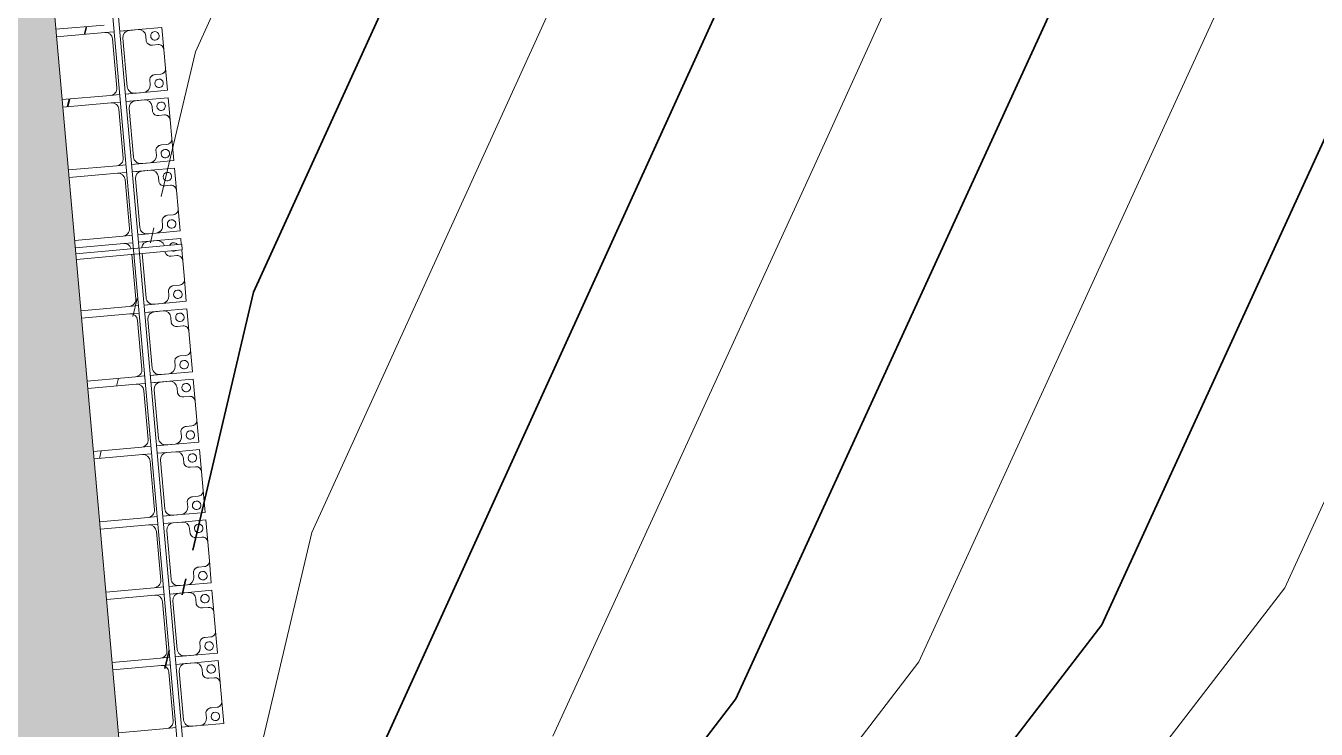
# Model space of a CAD drawing. Header units: millimetres. Extents: x -861324 to 439029, y -308065 to 694685.
# Drawn here: x -12267 to -3133, y 60412 to 65392 of the extents above; entities that cross this region are included whole.
import ezdxf

# ---------------------------------------------------------------- set-up
doc = ezdxf.new("R2010")
doc.units = ezdxf.units.MM
for name, color, linetype, lineweight in [('A-DETL-GENF', 92, 'Continuous', 9), ('A-DETL-THIN', 151, 'Continuous', 9), ('A-GENM', 13, 'Continuous', 9), ('C-TOPO-MAJR', 7, 'Continuous', 35), ('C-TOPO-MINR', 7, 'Continuous', 9), ('S-BEAM', 12, 'Continuous', 9)]:
    doc.layers.add(name, color=color, linetype=linetype, lineweight=lineweight)

# ---------------------------------------------------------------- blocks, each defined once
blk = doc.blocks.new('Dầm C52 - Dầm C52-21055-BỐ TRÍ BÈ PIN HỒ BẢN MÒNG')
at = {"layer": 'S-BEAM', "color": 7}
for p, q in [((-63556.2, 20), (63556.2, 20)), ((63556.2, -20), (-63556.2, -20))]:
    blk.add_line(p, q, dxfattribs=at)
blk = doc.blocks.new('Dầm C52 - Hộp 40x60-15957-BỐ TRÍ BÈ PIN HỒ BẢN MÒNG')
at = {"layer": 'S-BEAM', "color": 7}
for p, q in [((36407.8, 20), (37160, 20)), ((37160, 20), (37160, -20)), ((37160, -20), (36407.8, -20))]:
    blk.add_line(p, q, dxfattribs=at)
blk = doc.blocks.new('Dai phaodi lai - DẢI PHAO ĐI LẠI-21666-BỐ TRÍ BÈ PIN HỒ BẢN MÒNG')
at = {"layer": 'A-GENM', "color": 9}
for p, q in [((104776.8, 748.4), (104933.1, 748.4)), ((104776.8, 579.3), (104776.8, 748.4)), ((104776.8, 748.4), (104776.8, 579.3)), ((104933.1, 748.4), (104776.8, 748.4)), ((105066.9, 748.4), (105223.2, 748.4)), ((105223.2, 748.4), (105066.9, 748.4)), ((105223.2, 748.4), (105223.2, 579.3)), ((105223.2, 579.3), (105223.2, 748.4)), ((105276.8, 748.4), (105433.1, 748.4)), ((105276.8, 579.3), (105276.8, 748.4)), ((105276.8, 748.4), (105276.8, 579.3)), ((105433.1, 748.4), (105276.8, 748.4)), ((105566.9, 748.4), (105723.2, 748.4)), ((105723.2, 748.4), (105566.9, 748.4)), ((105723.2, 748.4), (105723.2, 579.3)), ((105723.2, 579.3), (105723.2, 748.4)), ((105776.8, 748.4), (105933.1, 748.4)), ((105776.8, 579.3), (105776.8, 748.4)), ((105776.8, 748.4), (105776.8, 579.3)), ((105933.1, 748.4), (105776.8, 748.4)), ((106066.9, 748.4), (106223.2, 748.4)), ((106223.2, 748.4), (106066.9, 748.4)), ((106223.2, 748.4), (106223.2, 579.3)), ((106223.2, 579.3), (106223.2, 748.4)), ((106276.8, 748.4), (106318.3, 748.4)), ((106276.8, 579.3), (106276.8, 748.4)), ((106276.8, 748.4), (106276.8, 579.3)), ((106318.3, 748.4), (106276.8, 748.4)), ((106358.3, 748.4), (106433.1, 748.4)), ((106433.1, 748.4), (106358.3, 748.4)), ((106566.9, 748.4), (106723.2, 748.4)), ((106723.2, 748.4), (106566.9, 748.4)), ((106723.2, 748.4), (106723.2, 579.3)), ((106723.2, 579.3), (106723.2, 748.4)), ((106776.8, 748.4), (106933.1, 748.4)), ((106776.8, 579.3), (106776.8, 748.4)), ((106776.8, 748.4), (106776.8, 579.3)), ((106933.1, 748.4), (106776.8, 748.4)), ((107066.9, 748.4), (107223.2, 748.4)), ((107223.2, 748.4), (107066.9, 748.4)), ((107223.2, 748.4), (107223.2, 579.3)), ((107223.2, 579.3), (107223.2, 748.4)), ((107276.8, 748.4), (107433.1, 748.4)), ((107276.8, 579.3), (107276.8, 748.4)), ((107276.8, 748.4), (107276.8, 579.3)), ((107433.1, 748.4), (107276.8, 748.4)), ((107566.9, 748.4), (107723.2, 748.4)), ((107723.2, 748.4), (107566.9, 748.4)), ((107723.2, 748.4), (107723.2, 579.3)), ((107723.2, 579.3), (107723.2, 748.4)), ((107776.8, 748.4), (107933.1, 748.4)), ((107776.8, 579.3), (107776.8, 748.4)), ((107776.8, 748.4), (107776.8, 579.3)), ((107933.1, 748.4), (107776.8, 748.4)), ((108066.9, 748.4), (108223.2, 748.4)), ((108223.2, 748.4), (108066.9, 748.4)), ((108223.2, 748.4), (108223.2, 579.3)), ((108223.2, 579.3), (108223.2, 748.4)), ((108276.8, 748.4), (108433.1, 748.4)), ((108276.8, 579.3), (108276.8, 748.4)), ((108276.8, 748.4), (108276.8, 579.3)), ((108433.1, 748.4), (108276.8, 748.4)), ((108566.9, 748.4), (108723.2, 748.4)), ((108723.2, 748.4), (108566.9, 748.4)), ((108723.2, 748.4), (108723.2, 579.3)), ((108723.2, 579.3), (108723.2, 748.4)), ((108776.8, 748.4), (108933.1, 748.4)), ((108776.8, 579.3), (108776.8, 748.4)), ((108776.8, 748.4), (108776.8, 579.3)), ((108933.1, 748.4), (108776.8, 748.4)), ((109066.9, 748.4), (109223.2, 748.4)), ((109223.2, 748.4), (109066.9, 748.4)), ((109223.2, 748.4), (109223.2, 579.3)), ((109223.2, 579.3), (109223.2, 748.4)), ((109276.8, 748.4), (109433.1, 748.4)), ((109276.8, 579.3), (109276.8, 748.4)), ((109276.8, 748.4), (109276.8, 579.3)), ((109433.1, 748.4), (109276.8, 748.4)), ((109566.9, 748.4), (109723.2, 748.4)), ((109723.2, 748.4), (109566.9, 748.4)), ((109723.2, 748.4), (109723.2, 579.3)), ((109723.2, 579.3), (109723.2, 748.4)), ((104895.1, 670.7), (104895.1, 710.4)), ((104895.1, 710.4), (104895.1, 670.7)), ((104895.1, 670.7), (104895.1, 710.4)), ((105395.1, 670.7), (105395.1, 710.4)), ((105395.1, 710.4), (105395.1, 670.7)), ((105395.1, 670.7), (105395.1, 710.4)), ((105895.1, 670.7), (105895.1, 710.4)), ((105895.1, 710.4), (105895.1, 670.7)), ((105895.1, 670.7), (105895.1, 710.4)), ((106395.1, 670.7), (106395.1, 710.4)), ((106395.1, 710.4), (106395.1, 670.7)), ((106395.1, 670.7), (106395.1, 710.4)), ((106895.1, 670.7), (106895.1, 710.4)), ((106895.1, 710.4), (106895.1, 670.7)), ((106895.1, 670.7), (106895.1, 710.4)), ((107395.1, 670.7), (107395.1, 710.4)), ((107395.1, 710.4), (107395.1, 670.7)), ((107395.1, 670.7), (107395.1, 710.4)), ((107895.1, 670.7), (107895.1, 710.4)), ((107895.1, 710.4), (107895.1, 670.7)), ((107895.1, 670.7), (107895.1, 710.4)), ((108395.1, 670.7), (108395.1, 710.4)), ((108395.1, 710.4), (108395.1, 670.7)), ((108395.1, 670.7), (108395.1, 710.4)), ((108895.1, 670.7), (108895.1, 710.4)), ((108895.1, 710.4), (108895.1, 670.7)), ((108895.1, 670.7), (108895.1, 710.4)), ((109395.1, 670.7), (109395.1, 710.4)), ((109395.1, 710.4), (109395.1, 670.7)), ((109395.1, 670.7), (109395.1, 710.4)), ((104776.8, 447.9), (104776.8, 579.3)), ((104826.8, 629.3), (104864.3, 629.3)), ((104864.3, 629.3), (104826.8, 629.3)), ((104826.8, 629.3), (104864.3, 629.3)), ((105135.7, 629.3), (105173.2, 629.3)), ((105173.2, 629.3), (105135.7, 629.3)), ((105135.7, 629.3), (105173.2, 629.3)), ((105223.2, 579.3), (105223.2, 447.9)), ((105276.8, 447.9), (105276.8, 579.3)), ((105326.8, 629.3), (105364.3, 629.3)), ((105364.3, 629.3), (105326.8, 629.3)), ((105326.8, 629.3), (105364.3, 629.3)), ((105635.7, 629.3), (105673.2, 629.3)), ((105673.2, 629.3), (105635.7, 629.3)), ((105635.7, 629.3), (105673.2, 629.3)), ((105723.2, 579.3), (105723.2, 447.9)), ((105776.8, 447.9), (105776.8, 579.3)), ((105826.8, 629.3), (105864.3, 629.3)), ((105864.3, 629.3), (105826.8, 629.3)), ((105826.8, 629.3), (105864.3, 629.3)), ((106135.7, 629.3), (106173.2, 629.3)), ((106173.2, 629.3), (106135.7, 629.3)), ((106135.7, 629.3), (106173.2, 629.3)), ((106223.2, 579.3), (106223.2, 447.9)), ((106276.8, 447.9), (106276.8, 579.3)), ((106635.7, 629.3), (106673.2, 629.3)), ((106673.2, 629.3), (106635.7, 629.3)), ((106635.7, 629.3), (106673.2, 629.3)), ((106723.2, 579.3), (106723.2, 447.9)), ((106776.8, 447.9), (106776.8, 579.3)), ((106826.8, 629.3), (106864.3, 629.3)), ((106864.3, 629.3), (106826.8, 629.3)), ((106826.8, 629.3), (106864.3, 629.3)), ((107135.7, 629.3), (107173.2, 629.3)), ((107173.2, 629.3), (107135.7, 629.3)), ((107135.7, 629.3), (107173.2, 629.3)), ((107223.2, 579.3), (107223.2, 447.9)), ((107276.8, 447.9), (107276.8, 579.3)), ((107326.8, 629.3), (107364.3, 629.3)), ((107364.3, 629.3), (107326.8, 629.3)), ((107326.8, 629.3), (107364.3, 629.3)), ((107635.7, 629.3), (107673.2, 629.3)), ((107673.2, 629.3), (107635.7, 629.3)), ((107635.7, 629.3), (107673.2, 629.3)), ((107723.2, 579.3), (107723.2, 447.9)), ((107776.8, 447.9), (107776.8, 579.3)), ((107826.8, 629.3), (107864.3, 629.3)), ((107864.3, 629.3), (107826.8, 629.3)), ((107826.8, 629.3), (107864.3, 629.3)), ((108135.7, 629.3), (108173.2, 629.3)), ((108173.2, 629.3), (108135.7, 629.3)), ((108135.7, 629.3), (108173.2, 629.3)), ((108223.2, 579.3), (108223.2, 447.9)), ((108276.8, 447.9), (108276.8, 579.3)), ((108326.8, 629.3), (108364.3, 629.3)), ((108364.3, 629.3), (108326.8, 629.3)), ((108326.8, 629.3), (108364.3, 629.3)), ((108635.7, 629.3), (108673.2, 629.3)), ((108673.2, 629.3), (108635.7, 629.3)), ((108635.7, 629.3), (108673.2, 629.3)), ((108723.2, 579.3), (108723.2, 447.9)), ((108776.8, 447.9), (108776.8, 579.3)), ((108826.8, 629.3), (108864.3, 629.3)), ((108864.3, 629.3), (108826.8, 629.3)), ((108826.8, 629.3), (108864.3, 629.3)), ((109135.7, 629.3), (109173.2, 629.3)), ((109173.2, 629.3), (109135.7, 629.3)), ((109135.7, 629.3), (109173.2, 629.3)), ((109223.2, 579.3), (109223.2, 447.9)), ((109276.8, 447.9), (109276.8, 579.3)), ((109326.8, 629.3), (109364.3, 629.3)), ((109364.3, 629.3), (109326.8, 629.3)), ((109326.8, 629.3), (109364.3, 629.3)), ((109635.7, 629.3), (109673.2, 629.3)), ((109673.2, 629.3), (109635.7, 629.3)), ((109635.7, 629.3), (109673.2, 629.3)), ((109723.2, 579.3), (109723.2, 447.9)), ((104776.8, 343.3), (104776.8, 407.9)), ((105223.2, 407.9), (105223.2, 343.3)), ((105276.8, 343.3), (105276.8, 407.9)), ((105723.2, 407.9), (105723.2, 343.3)), ((105776.8, 343.3), (105776.8, 407.9)), ((106223.2, 407.9), (106223.2, 343.3)), ((106276.8, 343.3), (106276.8, 407.9)), ((106723.2, 407.9), (106723.2, 343.3)), ((106776.8, 343.3), (106776.8, 407.9)), ((107223.2, 407.9), (107223.2, 343.3)), ((107276.8, 343.3), (107276.8, 407.9)), ((107723.2, 407.9), (107723.2, 343.3)), ((107776.8, 343.3), (107776.8, 407.9)), ((108223.2, 407.9), (108223.2, 343.3)), ((108276.8, 343.3), (108276.8, 407.9)), ((108723.2, 407.9), (108723.2, 343.3)), ((108776.8, 343.3), (108776.8, 407.9)), ((109223.2, 407.9), (109223.2, 343.3)), ((109276.8, 343.3), (109276.8, 407.9)), ((109723.2, 407.9), (109723.2, 343.3))]:
    blk.add_line(p, q, dxfattribs=at)
at = {"layer": 'A-GENM', "color": 7}
for p, q in [((105066.9, 748.4), (104933.1, 748.4)), ((105566.9, 748.4), (105433.1, 748.4)), ((106066.9, 748.4), (105933.1, 748.4)), ((106566.9, 748.4), (106433.1, 748.4)), ((107066.9, 748.4), (106933.1, 748.4)), ((107566.9, 748.4), (107433.1, 748.4)), ((108066.9, 748.4), (107933.1, 748.4)), ((108566.9, 748.4), (108433.1, 748.4)), ((109066.9, 748.4), (108933.1, 748.4)), ((109566.9, 748.4), (109433.1, 748.4)), ((104895.1, 710.4), (104895.1, 670.7)), ((105104.9, 670.7), (105104.9, 710.4)), ((105395.1, 710.4), (105395.1, 670.7)), ((105604.9, 670.7), (105604.9, 710.4)), ((105895.1, 710.4), (105895.1, 670.7)), ((106104.9, 670.7), (106104.9, 710.4)), ((106395.1, 710.4), (106395.1, 670.7)), ((106604.9, 670.7), (106604.9, 710.4)), ((106895.1, 710.4), (106895.1, 670.7)), ((107104.9, 670.7), (107104.9, 710.4)), ((107395.1, 710.4), (107395.1, 670.7)), ((107604.9, 670.7), (107604.9, 710.4)), ((107895.1, 710.4), (107895.1, 670.7)), ((108104.9, 670.7), (108104.9, 710.4)), ((108395.1, 710.4), (108395.1, 670.7)), ((108604.9, 670.7), (108604.9, 710.4)), ((108895.1, 710.4), (108895.1, 670.7)), ((109104.9, 670.7), (109104.9, 710.4)), ((109395.1, 710.4), (109395.1, 670.7)), ((109604.9, 670.7), (109604.9, 710.4)), ((104776.8, 579.3), (104776.8, 516.7)), ((104864.3, 629.3), (104826.8, 629.3)), ((105173.2, 629.3), (105135.7, 629.3)), ((105223.2, 516.7), (105223.2, 579.3)), ((105276.8, 579.3), (105276.8, 516.7)), ((105364.3, 629.3), (105326.8, 629.3)), ((105673.2, 629.3), (105635.7, 629.3)), ((105723.2, 516.7), (105723.2, 579.3)), ((105776.8, 579.3), (105776.8, 516.7)), ((105864.3, 629.3), (105826.8, 629.3)), ((106173.2, 629.3), (106135.7, 629.3)), ((106223.2, 516.7), (106223.2, 579.3)), ((106276.8, 579.3), (106276.8, 516.7)), ((106673.2, 629.3), (106635.7, 629.3)), ((106723.2, 516.7), (106723.2, 579.3)), ((106776.8, 579.3), (106776.8, 516.7)), ((106864.3, 629.3), (106826.8, 629.3)), ((107173.2, 629.3), (107135.7, 629.3)), ((107223.2, 516.7), (107223.2, 579.3)), ((107276.8, 579.3), (107276.8, 516.7)), ((107364.3, 629.3), (107326.8, 629.3)), ((107673.2, 629.3), (107635.7, 629.3)), ((107723.2, 516.7), (107723.2, 579.3)), ((107776.8, 579.3), (107776.8, 516.7)), ((107864.3, 629.3), (107826.8, 629.3)), ((108173.2, 629.3), (108135.7, 629.3)), ((108223.2, 516.7), (108223.2, 579.3)), ((108276.8, 579.3), (108276.8, 516.7)), ((108364.3, 629.3), (108326.8, 629.3)), ((108673.2, 629.3), (108635.7, 629.3)), ((108723.2, 516.7), (108723.2, 579.3)), ((108776.8, 579.3), (108776.8, 516.7)), ((108864.3, 629.3), (108826.8, 629.3)), ((109173.2, 629.3), (109135.7, 629.3)), ((109223.2, 516.7), (109223.2, 579.3)), ((109276.8, 579.3), (109276.8, 516.7)), ((109364.3, 629.3), (109326.8, 629.3)), ((109673.2, 629.3), (109635.7, 629.3)), ((109723.2, 516.7), (109723.2, 579.3)), ((104776.8, 447.9), (104776.8, 516.7)), ((104826.8, 466.7), (105173.2, 466.7)), ((105223.2, 516.7), (105223.2, 447.9)), ((105276.8, 447.9), (105276.8, 516.7)), ((105326.8, 466.7), (105673.2, 466.7)), ((105723.2, 516.7), (105723.2, 447.9)), ((105776.8, 447.9), (105776.8, 516.7)), ((105826.8, 466.7), (106173.2, 466.7)), ((106223.2, 516.7), (106223.2, 447.9)), ((106276.8, 447.9), (106276.8, 516.7)), ((106358.3, 466.7), (106673.2, 466.7)), ((106723.2, 516.7), (106723.2, 447.9)), ((106776.8, 447.9), (106776.8, 516.7)), ((106826.8, 466.7), (107173.2, 466.7)), ((107223.2, 516.7), (107223.2, 447.9)), ((107276.8, 447.9), (107276.8, 516.7)), ((107326.8, 466.7), (107673.2, 466.7)), ((107723.2, 516.7), (107723.2, 447.9)), ((107776.8, 447.9), (107776.8, 516.7)), ((107826.8, 466.7), (108173.2, 466.7)), ((108223.2, 516.7), (108223.2, 447.9)), ((108276.8, 447.9), (108276.8, 516.7)), ((108326.8, 466.7), (108673.2, 466.7)), ((108723.2, 516.7), (108723.2, 447.9)), ((108776.8, 447.9), (108776.8, 516.7)), ((108826.8, 466.7), (109173.2, 466.7)), ((109223.2, 516.7), (109223.2, 447.9)), ((109276.8, 447.9), (109276.8, 516.7)), ((109326.8, 466.7), (109673.2, 466.7)), ((109723.2, 516.7), (109723.2, 447.9)), ((104776.8, 343.3), (104776.8, 407.9)), ((105173.2, 393.3), (104826.8, 393.3)), ((105223.2, 407.9), (105223.2, 343.3)), ((105276.8, 343.3), (105276.8, 407.9)), ((105673.2, 393.3), (105326.8, 393.3)), ((105723.2, 407.9), (105723.2, 343.3)), ((105776.8, 343.3), (105776.8, 407.9)), ((106173.2, 393.3), (105826.8, 393.3)), ((106223.2, 407.9), (106223.2, 343.3)), ((106276.8, 343.3), (106276.8, 407.9)), ((106673.2, 393.3), (106358.3, 393.3)), ((106723.2, 407.9), (106723.2, 343.3)), ((106776.8, 343.3), (106776.8, 407.9)), ((107173.2, 393.3), (106826.8, 393.3)), ((107223.2, 407.9), (107223.2, 343.3)), ((107276.8, 343.3), (107276.8, 407.9)), ((107673.2, 393.3), (107326.8, 393.3)), ((107723.2, 407.9), (107723.2, 343.3)), ((107776.8, 343.3), (107776.8, 407.9)), ((108173.2, 393.3), (107826.8, 393.3)), ((108223.2, 407.9), (108223.2, 343.3)), ((108276.8, 343.3), (108276.8, 407.9)), ((108673.2, 393.3), (108326.8, 393.3)), ((108723.2, 407.9), (108723.2, 343.3)), ((108776.8, 343.3), (108776.8, 407.9)), ((109173.2, 393.3), (108826.8, 393.3)), ((109223.2, 407.9), (109223.2, 343.3)), ((109276.8, 343.3), (109276.8, 407.9)), ((109673.2, 393.3), (109326.8, 393.3)), ((109723.2, 407.9), (109723.2, 343.3)), ((104723.2, 0), (104723.2, 343.3)), ((104776.8, 343.3), (104776.8, 0)), ((105223.2, 0), (105223.2, 343.3)), ((105276.8, 343.3), (105276.8, 0)), ((105723.2, 0), (105723.2, 343.3)), ((105776.8, 343.3), (105776.8, 0)), ((106223.2, 0), (106223.2, 343.3)), ((106276.8, 343.3), (106276.8, 0)), ((106723.2, 0), (106723.2, 343.3)), ((106776.8, 343.3), (106776.8, 0)), ((107223.2, 0), (107223.2, 343.3)), ((107276.8, 343.3), (107276.8, 0)), ((107723.2, 0), (107723.2, 343.3)), ((107776.8, 343.3), (107776.8, 0)), ((108223.2, 0), (108223.2, 343.3)), ((108276.8, 343.3), (108276.8, 0)), ((108723.2, 0), (108723.2, 343.3)), ((108776.8, 343.3), (108776.8, 0)), ((109223.2, 0), (109223.2, 343.3)), ((109276.8, 343.3), (109276.8, 0)), ((109723.2, 0), (109723.2, 343.3))]:
    blk.add_line(p, q, dxfattribs=at)
for centre, radius, start, end in [((104933.1, 710.4), 38, 90, 180), ((105066.9, 710.4), 38, 360, 90), ((105433.1, 710.4), 38, 90, 180), ((105566.9, 710.4), 38, 360, 90), ((105933.1, 710.4), 38, 90, 180), ((106066.9, 710.4), 38, 360, 90), ((106433.1, 710.4), 38, 90, 180), ((106566.9, 710.4), 38, 360, 90), ((106933.1, 710.4), 38, 90, 180), ((107066.9, 710.4), 38, 360, 90), ((107433.1, 710.4), 38, 90, 180), ((107566.9, 710.4), 38, 360, 90), ((107933.1, 710.4), 38, 90, 180), ((108066.9, 710.4), 38, 360, 90), ((108433.1, 710.4), 38, 90, 180), ((108566.9, 710.4), 38, 360, 90), ((108933.1, 710.4), 38, 90, 180), ((109066.9, 710.4), 38, 360, 90), ((109433.1, 710.4), 38, 90, 180), ((109566.9, 710.4), 38, 360, 90), ((104855.2, 668.2), 40, 283.18854, 3.50807), ((105144.8, 668.2), 40, 176.49193, 256.81146), ((105355.2, 668.2), 40, 283.18854, 3.50807), ((105644.8, 668.2), 40, 176.49193, 256.81146), ((105855.2, 668.2), 40, 283.18854, 3.50807), ((106144.8, 668.2), 40, 176.49193, 256.81146), ((106355.2, 668.2), 40, 283.18854, 3.50807), ((106644.8, 668.2), 40, 176.49193, 256.81146), ((106855.2, 668.2), 40, 283.18854, 3.50807), ((107144.8, 668.2), 40, 176.49193, 256.81146), ((107355.2, 668.2), 40, 283.18854, 3.50807), ((107644.8, 668.2), 40, 176.49193, 256.81146), ((107855.2, 668.2), 40, 283.18854, 3.50807), ((108144.8, 668.2), 40, 176.49193, 256.81146), ((108355.2, 668.2), 40, 283.18854, 3.50807), ((108644.8, 668.2), 40, 176.49193, 256.81146), ((108855.2, 668.2), 40, 283.18854, 3.50807), ((109144.8, 668.2), 40, 176.49193, 256.81146), ((109355.2, 668.2), 40, 283.18854, 3.50807), ((109644.8, 668.2), 40, 176.49193, 256.81146), ((104826.8, 579.3), 50, 90, 180), ((105173.2, 579.3), 50, 0, 90), ((105326.8, 579.3), 50, 90, 180), ((105673.2, 579.3), 50, 0, 90), ((105826.8, 579.3), 50, 90, 180), ((106173.2, 579.3), 50, 360, 90), ((106326.8, 579.3), 50, 105, 180), ((106673.2, 579.3), 50, 0, 90), ((106826.8, 579.3), 50, 90, 180), ((107173.2, 579.3), 50, 0, 90), ((107326.8, 579.3), 50, 90, 180), ((107673.2, 579.3), 50, 360, 90), ((107826.8, 579.3), 50, 90, 180), ((108173.2, 579.3), 50, 0, 90), ((108326.8, 579.3), 50, 90, 180), ((108673.2, 579.3), 50, 0, 90), ((108826.8, 579.3), 50, 90, 180), ((109173.2, 579.3), 50, 360, 90), ((109326.8, 579.3), 50, 90, 180), ((109673.2, 579.3), 50, 0, 90), ((104826.8, 516.7), 50, 180, 270), ((105173.2, 516.7), 50, 270, 0), ((105326.8, 516.7), 50, 180, 270), ((105673.2, 516.7), 50, 270, 0), ((105826.8, 516.7), 50, 180, 270), ((106173.2, 516.7), 50, 270, 0), ((106326.8, 516.7), 50, 180, 255), ((106673.2, 516.7), 50, 270, 0), ((106826.8, 516.7), 50, 180, 270), ((107173.2, 516.7), 50, 270, 0), ((107326.8, 516.7), 50, 180, 270), ((107673.2, 516.7), 50, 270, 0), ((107826.8, 516.7), 50, 180, 270), ((108173.2, 516.7), 50, 270, 0), ((108326.8, 516.7), 50, 180, 270), ((108673.2, 516.7), 50, 270, 0), ((108826.8, 516.7), 50, 180, 270), ((109173.2, 516.7), 50, 270, 0), ((109326.8, 516.7), 50, 180, 270), ((109673.2, 516.7), 50, 270, 0), ((104826.8, 343.3), 50, 90, 180), ((105173.2, 343.3), 50, 360, 90), ((105326.8, 343.3), 50, 90, 180), ((105673.2, 343.3), 50, 360, 90), ((105826.8, 343.3), 50, 90, 180), ((106173.2, 343.3), 50, 360, 90), ((106326.8, 343.3), 50, 105, 180), ((106673.2, 343.3), 50, 360, 90), ((106826.8, 343.3), 50, 90, 180), ((107173.2, 343.3), 50, 360, 90), ((107326.8, 343.3), 50, 90, 180), ((107673.2, 343.3), 50, 360, 90), ((107826.8, 343.3), 50, 90, 180), ((108173.2, 343.3), 50, 360, 90), ((108326.8, 343.3), 50, 90, 180), ((108673.2, 343.3), 50, 360, 90), ((108826.8, 343.3), 50, 90, 180), ((109173.2, 343.3), 50, 360, 90), ((109326.8, 343.3), 50, 90, 180), ((109673.2, 343.3), 50, 360, 90)]:
    blk.add_arc(centre, radius, start, end, dxfattribs=at)
at = {"layer": 'A-GENM', "color": 9}
for centre, radius, start, end in [((104933.1, 710.4), 38, 135, 180), ((104933.1, 710.4), 38, 135, 180), ((104933.1, 710.4), 38, 135, 180), ((105066.9, 710.4), 38, 15, 45), ((105066.9, 710.4), 38, 15, 45), ((105066.9, 710.4), 38, 15, 45), ((105433.1, 710.4), 38, 135, 180), ((105433.1, 710.4), 38, 135, 180), ((105433.1, 710.4), 38, 135, 180), ((105566.9, 710.4), 38, 15, 45), ((105566.9, 710.4), 38, 15, 45), ((105566.9, 710.4), 38, 15, 45), ((105933.1, 710.4), 38, 135, 180), ((105933.1, 710.4), 38, 135, 180), ((105933.1, 710.4), 38, 135, 180), ((106066.9, 710.4), 38, 15, 45), ((106066.9, 710.4), 38, 15, 45), ((106066.9, 710.4), 38, 15, 45), ((106433.1, 710.4), 38, 135, 180), ((106433.1, 710.4), 38, 135, 180), ((106433.1, 710.4), 38, 135, 180), ((106566.9, 710.4), 38, 15, 45), ((106566.9, 710.4), 38, 15, 45), ((106566.9, 710.4), 38, 15, 45), ((106933.1, 710.4), 38, 135, 180), ((106933.1, 710.4), 38, 135, 180), ((106933.1, 710.4), 38, 135, 180), ((107066.9, 710.4), 38, 15, 45), ((107066.9, 710.4), 38, 15, 45), ((107066.9, 710.4), 38, 15, 45), ((107433.1, 710.4), 38, 135, 180), ((107433.1, 710.4), 38, 135, 180), ((107433.1, 710.4), 38, 135, 180), ((107566.9, 710.4), 38, 15, 45), ((107566.9, 710.4), 38, 15, 45), ((107566.9, 710.4), 38, 15, 45), ((107933.1, 710.4), 38, 135, 180), ((107933.1, 710.4), 38, 135, 180), ((107933.1, 710.4), 38, 135, 180), ((108066.9, 710.4), 38, 15, 45), ((108066.9, 710.4), 38, 15, 45), ((108066.9, 710.4), 38, 15, 45), ((108433.1, 710.4), 38, 135, 180), ((108433.1, 710.4), 38, 135, 180), ((108433.1, 710.4), 38, 135, 180), ((108566.9, 710.4), 38, 15, 45), ((108566.9, 710.4), 38, 15, 45), ((108566.9, 710.4), 38, 15, 45), ((108933.1, 710.4), 38, 135, 180), ((108933.1, 710.4), 38, 135, 180), ((108933.1, 710.4), 38, 135, 180), ((109066.9, 710.4), 38, 15, 45), ((109066.9, 710.4), 38, 15, 45), ((109066.9, 710.4), 38, 15, 45), ((109433.1, 710.4), 38, 135, 180), ((109433.1, 710.4), 38, 135, 180), ((109433.1, 710.4), 38, 135, 180), ((109566.9, 710.4), 38, 15, 45), ((109566.9, 710.4), 38, 15, 45), ((109566.9, 710.4), 38, 15, 45), ((104831.6, 693.3), 30, 90, 270), ((104831.6, 693.3), 30, 90, 270), ((104831.6, 693.3), 30, 270, 90), ((104831.6, 693.3), 30, 270, 90), ((104855.2, 668.2), 40, 323.34831, 3.50807), ((104855.2, 668.2), 40, 323.34831, 3.50807), ((104855.2, 668.2), 40, 323.34831, 3.50807), ((105144.8, 668.2), 40, 176.49193, 230.03828), ((105144.8, 668.2), 40, 176.49193, 230.03828), ((105144.8, 668.2), 40, 176.49193, 230.03828), ((105168.4, 693.3), 30, 90, 270), ((105168.4, 693.3), 30, 90, 270), ((105168.4, 693.3), 30, 270, 90), ((105168.4, 693.3), 30, 270, 90), ((105331.6, 693.3), 30, 90, 270), ((105331.6, 693.3), 30, 90, 270), ((105331.6, 693.3), 30, 270, 90), ((105331.6, 693.3), 30, 270, 90), ((105355.2, 668.2), 40, 323.34831, 3.50807), ((105355.2, 668.2), 40, 323.34831, 3.50807), ((105355.2, 668.2), 40, 323.34831, 3.50807), ((105644.8, 668.2), 40, 176.49193, 230.03828), ((105644.8, 668.2), 40, 176.49193, 230.03828), ((105644.8, 668.2), 40, 176.49193, 230.03828), ((105668.4, 693.3), 30, 90, 270), ((105668.4, 693.3), 30, 90, 270), ((105668.4, 693.3), 30, 270, 90), ((105668.4, 693.3), 30, 270, 90), ((105831.6, 693.3), 30, 90, 270), ((105831.6, 693.3), 30, 90, 270), ((105831.6, 693.3), 30, 270, 90), ((105831.6, 693.3), 30, 270, 90), ((105855.2, 668.2), 40, 323.34831, 3.50807), ((105855.2, 668.2), 40, 323.34831, 3.50807), ((105855.2, 668.2), 40, 323.34831, 3.50807), ((106144.8, 668.2), 40, 176.49193, 230.03828), ((106144.8, 668.2), 40, 176.49193, 230.03828), ((106144.8, 668.2), 40, 176.49193, 230.03828), ((106168.4, 693.3), 30, 90, 270), ((106168.4, 693.3), 30, 90, 270), ((106168.4, 693.3), 30, 270, 90), ((106168.4, 693.3), 30, 270, 90), ((106331.6, 693.3), 30, 120, 240), ((106331.6, 693.3), 30, 120, 240), ((106331.6, 693.3), 30, 330, 30), ((106331.6, 693.3), 30, 330, 30), ((106355.2, 668.2), 40, 323.34831, 3.50807), ((106355.2, 668.2), 40, 323.34831, 3.50807), ((106355.2, 668.2), 40, 323.34831, 3.50807), ((106644.8, 668.2), 40, 176.49193, 230.03828), ((106644.8, 668.2), 40, 176.49193, 230.03828), ((106644.8, 668.2), 40, 176.49193, 230.03828), ((106668.4, 693.3), 30, 90, 270), ((106668.4, 693.3), 30, 90, 270), ((106668.4, 693.3), 30, 270, 90), ((106668.4, 693.3), 30, 270, 90), ((106831.6, 693.3), 30, 90, 270), ((106831.6, 693.3), 30, 90, 270), ((106831.6, 693.3), 30, 270, 90), ((106831.6, 693.3), 30, 270, 90), ((106855.2, 668.2), 40, 323.34831, 3.50807), ((106855.2, 668.2), 40, 323.34831, 3.50807), ((106855.2, 668.2), 40, 323.34831, 3.50807), ((107144.8, 668.2), 40, 176.49193, 230.03828), ((107144.8, 668.2), 40, 176.49193, 230.03828), ((107144.8, 668.2), 40, 176.49193, 230.03828), ((107168.4, 693.3), 30, 90, 270), ((107168.4, 693.3), 30, 90, 270), ((107168.4, 693.3), 30, 270, 90), ((107168.4, 693.3), 30, 270, 90), ((107331.6, 693.3), 30, 90, 270), ((107331.6, 693.3), 30, 90, 270), ((107331.6, 693.3), 30, 270, 90), ((107331.6, 693.3), 30, 270, 90), ((107355.2, 668.2), 40, 323.34831, 3.50807), ((107355.2, 668.2), 40, 323.34831, 3.50807), ((107355.2, 668.2), 40, 323.34831, 3.50807), ((107644.8, 668.2), 40, 176.49193, 230.03828), ((107644.8, 668.2), 40, 176.49193, 230.03828), ((107644.8, 668.2), 40, 176.49193, 230.03828), ((107668.4, 693.3), 30, 90, 270), ((107668.4, 693.3), 30, 90, 270), ((107668.4, 693.3), 30, 270, 90), ((107668.4, 693.3), 30, 270, 90), ((107831.6, 693.3), 30, 90, 270), ((107831.6, 693.3), 30, 90, 270), ((107831.6, 693.3), 30, 270, 90), ((107831.6, 693.3), 30, 270, 90), ((107855.2, 668.2), 40, 323.34831, 3.50807), ((107855.2, 668.2), 40, 323.34831, 3.50807), ((107855.2, 668.2), 40, 323.34831, 3.50807), ((108144.8, 668.2), 40, 176.49193, 230.03828), ((108144.8, 668.2), 40, 176.49193, 230.03828), ((108144.8, 668.2), 40, 176.49193, 230.03828), ((108168.4, 693.3), 30, 90, 270), ((108168.4, 693.3), 30, 90, 270), ((108168.4, 693.3), 30, 270, 90), ((108168.4, 693.3), 30, 270, 90), ((108331.6, 693.3), 30, 90, 270), ((108331.6, 693.3), 30, 90, 270), ((108331.6, 693.3), 30, 270, 90), ((108331.6, 693.3), 30, 270, 90), ((108355.2, 668.2), 40, 323.34831, 3.50807), ((108355.2, 668.2), 40, 323.34831, 3.50807), ((108355.2, 668.2), 40, 323.34831, 3.50807), ((108644.8, 668.2), 40, 176.49193, 230.03828), ((108644.8, 668.2), 40, 176.49193, 230.03828), ((108644.8, 668.2), 40, 176.49193, 230.03828), ((108668.4, 693.3), 30, 90, 270), ((108668.4, 693.3), 30, 90, 270), ((108668.4, 693.3), 30, 270, 90), ((108668.4, 693.3), 30, 270, 90), ((108831.6, 693.3), 30, 90, 270), ((108831.6, 693.3), 30, 90, 270), ((108831.6, 693.3), 30, 270, 90), ((108831.6, 693.3), 30, 270, 90), ((108855.2, 668.2), 40, 323.34831, 3.50807), ((108855.2, 668.2), 40, 323.34831, 3.50807), ((108855.2, 668.2), 40, 323.34831, 3.50807), ((109144.8, 668.2), 40, 176.49193, 230.03828), ((109144.8, 668.2), 40, 176.49193, 230.03828), ((109144.8, 668.2), 40, 176.49193, 230.03828), ((109168.4, 693.3), 30, 90, 270), ((109168.4, 693.3), 30, 90, 270), ((109168.4, 693.3), 30, 270, 90), ((109168.4, 693.3), 30, 270, 90), ((109331.6, 693.3), 30, 90, 270), ((109331.6, 693.3), 30, 90, 270), ((109331.6, 693.3), 30, 270, 90), ((109331.6, 693.3), 30, 270, 90), ((109355.2, 668.2), 40, 323.34831, 3.50807), ((109355.2, 668.2), 40, 323.34831, 3.50807), ((109355.2, 668.2), 40, 323.34831, 3.50807), ((109644.8, 668.2), 40, 176.49193, 230.03828), ((109644.8, 668.2), 40, 176.49193, 230.03828), ((109644.8, 668.2), 40, 176.49193, 230.03828), ((109668.4, 693.3), 30, 90, 270), ((109668.4, 693.3), 30, 90, 270), ((109668.4, 693.3), 30, 270, 90), ((109668.4, 693.3), 30, 270, 90), ((104826.8, 579.3), 50, 90, 180), ((104826.8, 579.3), 50, 90, 180), ((104826.8, 579.3), 50, 90, 180), ((104855.2, 668.2), 40, 283.18854, 296.57513), ((104855.2, 668.2), 40, 283.18854, 296.57513), ((104855.2, 668.2), 40, 283.18854, 296.57513), ((105144.8, 668.2), 40, 243.42487, 256.81146), ((105144.8, 668.2), 40, 243.42487, 256.81146), ((105144.8, 668.2), 40, 243.42487, 256.81146), ((105173.2, 579.3), 50, 0, 90), ((105173.2, 579.3), 50, 0, 90), ((105173.2, 579.3), 50, 0, 90), ((105326.8, 579.3), 50, 90, 180), ((105326.8, 579.3), 50, 90, 180), ((105326.8, 579.3), 50, 90, 180), ((105355.2, 668.2), 40, 283.18854, 296.57513), ((105355.2, 668.2), 40, 283.18854, 296.57513), ((105355.2, 668.2), 40, 283.18854, 296.57513), ((105644.8, 668.2), 40, 243.42487, 256.81146), ((105644.8, 668.2), 40, 243.42487, 256.81146), ((105644.8, 668.2), 40, 243.42487, 256.81146), ((105673.2, 579.3), 50, 0, 90), ((105673.2, 579.3), 50, 0, 90), ((105673.2, 579.3), 50, 0, 90), ((105826.8, 579.3), 50, 90, 180), ((105826.8, 579.3), 50, 90, 180), ((105826.8, 579.3), 50, 90, 180), ((105855.2, 668.2), 40, 283.18854, 296.57513), ((105855.2, 668.2), 40, 283.18854, 296.57513), ((105855.2, 668.2), 40, 283.18854, 296.57513), ((106144.8, 668.2), 40, 243.42487, 256.81146), ((106144.8, 668.2), 40, 243.42487, 256.81146), ((106144.8, 668.2), 40, 243.42487, 256.81146), ((106173.2, 579.3), 50, 0, 90), ((106173.2, 579.3), 50, 360, 90), ((106173.2, 579.3), 50, 0, 90), ((106326.8, 579.3), 50, 105, 180), ((106326.8, 579.3), 50, 105, 180), ((106326.8, 579.3), 50, 105, 180), ((106355.2, 668.2), 40, 283.18854, 296.57513), ((106355.2, 668.2), 40, 283.18854, 296.57513), ((106355.2, 668.2), 40, 283.18854, 296.57513), ((106644.8, 668.2), 40, 243.42487, 256.81146), ((106644.8, 668.2), 40, 243.42487, 256.81146), ((106644.8, 668.2), 40, 243.42487, 256.81146), ((106673.2, 579.3), 50, 0, 90), ((106673.2, 579.3), 50, 0, 90), ((106673.2, 579.3), 50, 0, 90), ((106826.8, 579.3), 50, 90, 180), ((106826.8, 579.3), 50, 90, 180), ((106826.8, 579.3), 50, 90, 180), ((106855.2, 668.2), 40, 283.18854, 296.57513), ((106855.2, 668.2), 40, 283.18854, 296.57513), ((106855.2, 668.2), 40, 283.18854, 296.57513), ((107144.8, 668.2), 40, 243.42487, 256.81146), ((107144.8, 668.2), 40, 243.42487, 256.81146), ((107144.8, 668.2), 40, 243.42487, 256.81146), ((107173.2, 579.3), 50, 0, 90), ((107173.2, 579.3), 50, 0, 90), ((107173.2, 579.3), 50, 0, 90), ((107326.8, 579.3), 50, 90, 180), ((107326.8, 579.3), 50, 90, 180), ((107326.8, 579.3), 50, 90, 180), ((107355.2, 668.2), 40, 283.18854, 296.57513), ((107355.2, 668.2), 40, 283.18854, 296.57513), ((107355.2, 668.2), 40, 283.18854, 296.57513), ((107644.8, 668.2), 40, 243.42487, 256.81146), ((107644.8, 668.2), 40, 243.42487, 256.81146), ((107644.8, 668.2), 40, 243.42487, 256.81146), ((107673.2, 579.3), 50, 0, 90), ((107673.2, 579.3), 50, 360, 90), ((107673.2, 579.3), 50, 0, 90), ((107826.8, 579.3), 50, 90, 180), ((107826.8, 579.3), 50, 90, 180), ((107826.8, 579.3), 50, 90, 180), ((107855.2, 668.2), 40, 283.18854, 296.57513), ((107855.2, 668.2), 40, 283.18854, 296.57513), ((107855.2, 668.2), 40, 283.18854, 296.57513), ((108144.8, 668.2), 40, 243.42487, 256.81146), ((108144.8, 668.2), 40, 243.42487, 256.81146), ((108144.8, 668.2), 40, 243.42487, 256.81146), ((108173.2, 579.3), 50, 0, 90), ((108173.2, 579.3), 50, 0, 90), ((108173.2, 579.3), 50, 0, 90), ((108326.8, 579.3), 50, 90, 180), ((108326.8, 579.3), 50, 90, 180), ((108326.8, 579.3), 50, 90, 180), ((108355.2, 668.2), 40, 283.18854, 296.57513), ((108355.2, 668.2), 40, 283.18854, 296.57513), ((108355.2, 668.2), 40, 283.18854, 296.57513), ((108644.8, 668.2), 40, 243.42487, 256.81146), ((108644.8, 668.2), 40, 243.42487, 256.81146), ((108644.8, 668.2), 40, 243.42487, 256.81146), ((108673.2, 579.3), 50, 0, 90), ((108673.2, 579.3), 50, 0, 90), ((108673.2, 579.3), 50, 0, 90), ((108826.8, 579.3), 50, 90, 180), ((108826.8, 579.3), 50, 90, 180), ((108826.8, 579.3), 50, 90, 180), ((108855.2, 668.2), 40, 283.18854, 296.57513), ((108855.2, 668.2), 40, 283.18854, 296.57513), ((108855.2, 668.2), 40, 283.18854, 296.57513), ((109144.8, 668.2), 40, 243.42487, 256.81146), ((109144.8, 668.2), 40, 243.42487, 256.81146), ((109144.8, 668.2), 40, 243.42487, 256.81146), ((109173.2, 579.3), 50, 0, 90), ((109173.2, 579.3), 50, 360, 90), ((109173.2, 579.3), 50, 0, 90), ((109326.8, 579.3), 50, 90, 180), ((109326.8, 579.3), 50, 90, 180), ((109326.8, 579.3), 50, 90, 180), ((109355.2, 668.2), 40, 283.18854, 296.57513), ((109355.2, 668.2), 40, 283.18854, 296.57513), ((109355.2, 668.2), 40, 283.18854, 296.57513), ((109644.8, 668.2), 40, 243.42487, 256.81146), ((109644.8, 668.2), 40, 243.42487, 256.81146), ((109644.8, 668.2), 40, 243.42487, 256.81146), ((109673.2, 579.3), 50, 0, 90), ((109673.2, 579.3), 50, 0, 90), ((109673.2, 579.3), 50, 0, 90)]:
    blk.add_arc(centre, radius, start, end, dxfattribs=at)
blk = doc.blocks.new('HOBANMONG_BEPIN 4_rvt-1-BỐ TRÍ BÈ PIN HỒ BẢN MÒNG')
at = {"layer": 'A-GENM', "lineweight": 9, "rotation": 275.0793457303301}
blk.add_blockref('Dai phaodi lai - DẢI PHAO ĐI LẠI-21666-BỐ TRÍ BÈ PIN HỒ BẢN MÒNG', (-21325.2, 169678.9), dxfattribs=at)
at = {"layer": 'S-BEAM', "lineweight": 9}
for name, p, rotation in [('Dầm C52 - Dầm C52-21055-BỐ TRÍ BÈ PIN HỒ BẢN MÒNG', (-15335.1, 107119.4), 95.07934573032993), ('Dầm C52 - Hộp 40x60-15957-BỐ TRÍ BÈ PIN HỒ BẢN MÒNG', (-48175.4, 60534.8), 5.079345730330104)]:
    blk.add_blockref(name, p, dxfattribs=dict(at, rotation=rotation))

msp = doc.modelspace()

# ---------------------------------------------------------------- hatches: boundary and pattern name
at = {"layer": 'A-DETL-GENF'}
msp.add_hatch(color=8, dxfattribs=at).paths.add_polyline_path([(-77890.4, -10053.4), (-40370, -6718.4), (-44619.7, 41093.2), (-10168.2, 44155.4), (-21323.6, 169660.6), (-93295.6, 163263.5), (-77965.4, -9210.3)])

# ---------------------------------------------------------------- linework, layer by layer
at = {"layer": 'A-DETL-THIN'}
msp.add_line((-10168.2, 44155.4), (-21323.6, 169660.6), dxfattribs=at)
at = {"layer": 'C-TOPO-MAJR'}
for p, q in [((-10654.2, 63505.9), (-7387.8, 70681.4)), ((-9830.9, 60100.5), (-5475.8, 69667.8)), ((-7241.1, 60625.7), (-3563.8, 68654.2)), ((-11850.5, 65331.2), (-11837.5, 65386.1)), ((-4651.2, 61150.9), (-2812.6, 65165.1)), ((-11971.6, 64818.5), (-11958.6, 64873.4)), ((-11085.6, 61678.6), (-10654.2, 63505.9)), ((-11160.3, 61362.4), (-11133.5, 61476.1)), ((-7551.1, 57377), (-4651.2, 61150.9)), ((-11283.5, 60840.8), (-11253.1, 60969.3)), ((-8691, 58738.7), (-7241.1, 60625.7))]:
    msp.add_line(p, q, dxfattribs=at)
at = {"layer": 'C-TOPO-MINR'}
for p, q in [((-11065.8, 65208.6), (-8343.8, 71188.2)), ((-10242.6, 61803.2), (-6431.8, 70174.6)), ((-6697.4, 64377.3), (-4519.8, 69161)), ((-5946.2, 60888.3), (-3188.2, 66909.6)), ((-11308.2, 64182.1), (-11065.8, 65208.6)), ((-8536, 60363.1), (-6697.4, 64377.3)), ((-11385.4, 63855), (-11360.3, 63961.1)), ((-11508.4, 63334), (-11478.6, 63460.3)), ((-3356.3, 61413.5), (-2437, 63420.6)), ((-11624.7, 62841.4), (-11611.8, 62896.3)), ((-11745.8, 62328.7), (-11732.8, 62383.6)), ((-10615, 60225.8), (-10242.6, 61803.2)), ((-6981.2, 56696.1), (-3356.3, 61413.5)), ((-8121.1, 58057.9), (-5946.2, 60888.3))]:
    msp.add_line(p, q, dxfattribs=at)

# ---------------------------------------------------------------- block references
at = {"lineweight": 5}
msp.add_blockref('HOBANMONG_BEPIN 4_rvt-1-BỐ TRÍ BÈ PIN HỒ BẢN MÒNG', (0, 0), dxfattribs=at)

doc.saveas('drawing.dxf')
